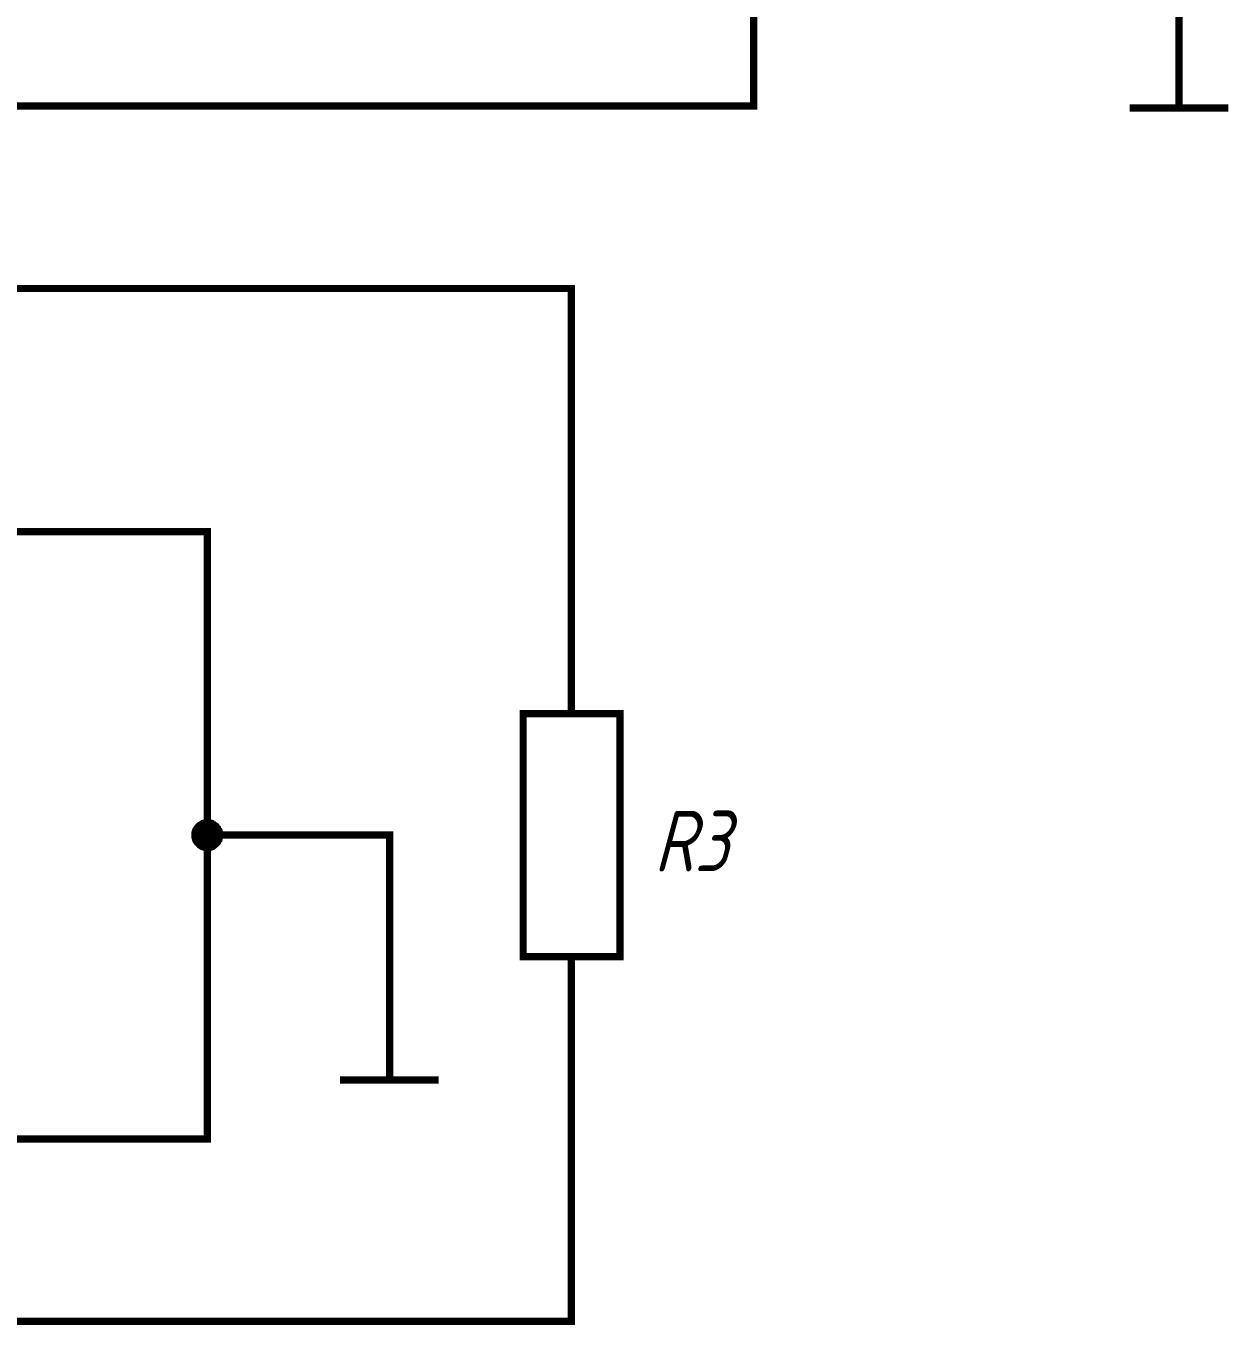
# Model space of a CAD drawing. Header units: millimetres. Extents: x 101 to 942, y 57 to 651.
# Drawn here: x 450.1 to 499.8, y 268.6 to 322.1 of the extents above; entities that cross this region are included whole.
import ezdxf

# ---------------------------------------------------------------- set-up
doc = ezdxf.new("R2010")
doc.units = ezdxf.units.MM
doc.header["$LTSCALE"] = 0.5
doc.layers.add('Sheet', color=255, linetype='Continuous')
doc.styles.add('GOST type A0', font='', dxfattribs={"oblique": 15, "height": 3.5})
doc.styles.get('GOST type A0').set_extended_font_data('GOST type A')

msp = doc.modelspace()

# ---------------------------------------------------------------- linework, layer by layer
at = {"layer": 'Sheet', "color": 7}
for points, const_width in [([(255.157, 403.789), (372.627, 403.789), (372.627, 318.79), (480.081, 318.79), (480.081, 383.782), (460.097, 383.782), (460.097, 383.782)], 0.3), ([(410.112, 388.784), (410.112, 388.784), (382.612, 388.784), (382.612, 303.785), (420.112, 303.785), (420.112, 268.788), (432.597, 268.788), (472.581, 268.788), (472.581, 281.292)], 0.3), ([(497.582, 323.792), (497.582, 318.712)], 0.3), ([(495.547, 318.712), (499.616, 318.712)], 0.3), ([(472.581, 296.282), (472.581, 311.287), (432.597, 311.287)], 0.3), ([(449.103, 276.291), (457.597, 276.291), (457.597, 288.795), (457.597, 301.284), (449.103, 301.284)], 0.3), ([(472.581, 293.797), (472.581, 296.282)], 0.3), ([(457.084, 288.795), (457.084, 288.826), (457.084, 288.842), (457.084, 288.873), (457.1, 288.904), (457.1, 288.919), (457.115, 288.95), (457.115, 288.966), (457.131, 288.997), (457.131, 289.012), (457.146, 289.028), (457.162, 289.059), (457.178, 289.075), (457.193, 289.09), (457.209, 289.106), (457.224, 289.137), (457.24, 289.152), (457.255, 289.168), (457.271, 289.183), (457.286, 289.199), (457.317, 289.214), (457.333, 289.214), (457.348, 289.23), (457.379, 289.245), (457.395, 289.261), (457.426, 289.261), (457.441, 289.277), (457.473, 289.277), (457.488, 289.277), (457.519, 289.292), (457.55, 289.292), (457.566, 289.292), (457.597, 289.292)], 0.3), ([(457.084, 288.795), (457.084, 288.826), (457.084, 288.842), (457.084, 288.873), (457.1, 288.904), (457.1, 288.919), (457.115, 288.95), (457.115, 288.966), (457.131, 288.997), (457.131, 289.012), (457.146, 289.028), (457.162, 289.059), (457.178, 289.075), (457.193, 289.09), (457.209, 289.106), (457.224, 289.137), (457.24, 289.152), (457.255, 289.168), (457.271, 289.183), (457.286, 289.199), (457.317, 289.214), (457.333, 289.214), (457.348, 289.23), (457.379, 289.245), (457.395, 289.261), (457.426, 289.261), (457.441, 289.277), (457.473, 289.277), (457.488, 289.277), (457.519, 289.292), (457.55, 289.292), (457.566, 289.292), (457.597, 289.292)], 0.3), ([(457.084, 288.795), (457.084, 288.826), (457.084, 288.842), (457.084, 288.873), (457.1, 288.904), (457.1, 288.919), (457.115, 288.95), (457.115, 288.966), (457.131, 288.997), (457.131, 289.012), (457.146, 289.028), (457.162, 289.059), (457.178, 289.075), (457.193, 289.09), (457.209, 289.106), (457.224, 289.137), (457.24, 289.152), (457.255, 289.168), (457.271, 289.183), (457.286, 289.199), (457.317, 289.214), (457.333, 289.214), (457.348, 289.23), (457.379, 289.245), (457.395, 289.261), (457.426, 289.261), (457.441, 289.277), (457.473, 289.277), (457.488, 289.277), (457.519, 289.292), (457.55, 289.292), (457.566, 289.292), (457.597, 289.292)], 0.3), ([(457.084, 288.795), (457.084, 288.826), (457.084, 288.842), (457.084, 288.873), (457.1, 288.904), (457.1, 288.919), (457.115, 288.95), (457.115, 288.966), (457.131, 288.997), (457.131, 289.012), (457.146, 289.028), (457.162, 289.059), (457.178, 289.075), (457.193, 289.09), (457.209, 289.106), (457.224, 289.137), (457.24, 289.152), (457.255, 289.168), (457.271, 289.183), (457.286, 289.199), (457.317, 289.214), (457.333, 289.214), (457.348, 289.23), (457.379, 289.245), (457.395, 289.261), (457.426, 289.261), (457.441, 289.277), (457.473, 289.277), (457.488, 289.277), (457.519, 289.292), (457.55, 289.292), (457.566, 289.292), (457.597, 289.292)], 0.3), ([(457.084, 288.795), (457.084, 288.826), (457.084, 288.842), (457.084, 288.873), (457.1, 288.904), (457.1, 288.919), (457.115, 288.95), (457.115, 288.966), (457.131, 288.997), (457.131, 289.012), (457.146, 289.028), (457.162, 289.059), (457.178, 289.075), (457.193, 289.09), (457.209, 289.106), (457.224, 289.137), (457.24, 289.152), (457.255, 289.168), (457.271, 289.183), (457.286, 289.199), (457.317, 289.214), (457.333, 289.214), (457.348, 289.23), (457.379, 289.245), (457.395, 289.261), (457.426, 289.261), (457.441, 289.277), (457.473, 289.277), (457.488, 289.277), (457.519, 289.292), (457.55, 289.292), (457.566, 289.292), (457.597, 289.292)], 0.0991), ([(457.084, 288.795), (457.084, 288.826), (457.084, 288.842), (457.084, 288.873), (457.1, 288.904), (457.1, 288.919), (457.115, 288.95), (457.115, 288.966), (457.131, 288.997), (457.131, 289.012), (457.146, 289.028), (457.162, 289.059), (457.178, 289.075), (457.193, 289.09), (457.209, 289.106), (457.224, 289.137), (457.24, 289.152), (457.255, 289.168), (457.271, 289.183), (457.286, 289.199), (457.317, 289.214), (457.333, 289.214), (457.348, 289.23), (457.379, 289.245), (457.395, 289.261), (457.426, 289.261), (457.441, 289.277), (457.473, 289.277), (457.488, 289.277), (457.519, 289.292), (457.55, 289.292), (457.566, 289.292), (457.597, 289.292)], 0.0991), ([(457.084, 288.795), (457.084, 288.826), (457.084, 288.842), (457.084, 288.873), (457.1, 288.904), (457.1, 288.919), (457.115, 288.95), (457.115, 288.966), (457.131, 288.997), (457.131, 289.012), (457.146, 289.028), (457.162, 289.059), (457.178, 289.075), (457.193, 289.09), (457.209, 289.106), (457.224, 289.137), (457.24, 289.152), (457.255, 289.168), (457.271, 289.183), (457.286, 289.199), (457.317, 289.214), (457.333, 289.214), (457.348, 289.23), (457.379, 289.245), (457.395, 289.261), (457.426, 289.261), (457.441, 289.277), (457.473, 289.277), (457.488, 289.277), (457.519, 289.292), (457.55, 289.292), (457.566, 289.292), (457.597, 289.292)], 0.0991), ([(457.084, 288.795), (457.084, 288.826), (457.084, 288.842), (457.084, 288.873), (457.1, 288.904), (457.1, 288.919), (457.115, 288.95), (457.115, 288.966), (457.131, 288.997), (457.131, 289.012), (457.146, 289.028), (457.162, 289.059), (457.178, 289.075), (457.193, 289.09), (457.209, 289.106), (457.224, 289.137), (457.24, 289.152), (457.255, 289.168), (457.271, 289.183), (457.286, 289.199), (457.317, 289.214), (457.333, 289.214), (457.348, 289.23), (457.379, 289.245), (457.395, 289.261), (457.426, 289.261), (457.441, 289.277), (457.473, 289.277), (457.488, 289.277), (457.519, 289.292), (457.55, 289.292), (457.566, 289.292), (457.597, 289.292)], 0.0991), ([(457.597, 289.292), (457.597, 289.292)], 0.3), ([(457.597, 289.292), (457.628, 289.292), (457.643, 289.292), (457.674, 289.292), (457.705, 289.277), (457.721, 289.277), (457.752, 289.277), (457.768, 289.261), (457.799, 289.261), (457.814, 289.245), (457.83, 289.23), (457.861, 289.214), (457.876, 289.214), (457.892, 289.199), (457.907, 289.183), (457.938, 289.168), (457.954, 289.152), (457.969, 289.137), (457.985, 289.106), (458, 289.09), (458.016, 289.075), (458.016, 289.059), (458.032, 289.028), (458.047, 289.012), (458.063, 288.997), (458.063, 288.966), (458.078, 288.95), (458.078, 288.919), (458.078, 288.904), (458.094, 288.873), (458.094, 288.842), (458.094, 288.826), (458.094, 288.795)], 0.3), ([(457.597, 289.292), (457.597, 289.292)], 0.3), ([(457.597, 289.292), (457.628, 289.292), (457.643, 289.292), (457.674, 289.292), (457.705, 289.277), (457.721, 289.277), (457.752, 289.277), (457.768, 289.261), (457.799, 289.261), (457.814, 289.245), (457.83, 289.23), (457.861, 289.214), (457.876, 289.214), (457.892, 289.199), (457.907, 289.183), (457.938, 289.168), (457.954, 289.152), (457.969, 289.137), (457.985, 289.106), (458, 289.09), (458.016, 289.075), (458.016, 289.059), (458.032, 289.028), (458.047, 289.012), (458.063, 288.997), (458.063, 288.966), (458.078, 288.95), (458.078, 288.919), (458.078, 288.904), (458.094, 288.873), (458.094, 288.842), (458.094, 288.826), (458.094, 288.795)], 0.3), ([(457.597, 289.292), (457.597, 289.292)], 0.3), ([(457.597, 289.292), (457.628, 289.292), (457.643, 289.292), (457.674, 289.292), (457.705, 289.277), (457.721, 289.277), (457.752, 289.277), (457.768, 289.261), (457.799, 289.261), (457.814, 289.245), (457.83, 289.23), (457.861, 289.214), (457.876, 289.214), (457.892, 289.199), (457.907, 289.183), (457.938, 289.168), (457.954, 289.152), (457.969, 289.137), (457.985, 289.106), (458, 289.09), (458.016, 289.075), (458.016, 289.059), (458.032, 289.028), (458.047, 289.012), (458.063, 288.997), (458.063, 288.966), (458.078, 288.95), (458.078, 288.919), (458.078, 288.904), (458.094, 288.873), (458.094, 288.842), (458.094, 288.826), (458.094, 288.795)], 0.3), ([(457.597, 289.292), (457.597, 289.292)], 0.3), ([(457.597, 289.292), (457.628, 289.292), (457.643, 289.292), (457.674, 289.292), (457.705, 289.277), (457.721, 289.277), (457.752, 289.277), (457.768, 289.261), (457.799, 289.261), (457.814, 289.245), (457.83, 289.23), (457.861, 289.214), (457.876, 289.214), (457.892, 289.199), (457.907, 289.183), (457.938, 289.168), (457.954, 289.152), (457.969, 289.137), (457.985, 289.106), (458, 289.09), (458.016, 289.075), (458.016, 289.059), (458.032, 289.028), (458.047, 289.012), (458.063, 288.997), (458.063, 288.966), (458.078, 288.95), (458.078, 288.919), (458.078, 288.904), (458.094, 288.873), (458.094, 288.842), (458.094, 288.826), (458.094, 288.795)], 0.3), ([(457.597, 289.292), (457.597, 289.292)], 0.0991), ([(457.597, 289.292), (457.628, 289.292), (457.643, 289.292), (457.674, 289.292), (457.705, 289.277), (457.721, 289.277), (457.752, 289.277), (457.768, 289.261), (457.799, 289.261), (457.814, 289.245), (457.83, 289.23), (457.861, 289.214), (457.876, 289.214), (457.892, 289.199), (457.907, 289.183), (457.938, 289.168), (457.954, 289.152), (457.969, 289.137), (457.985, 289.106), (458, 289.09), (458.016, 289.075), (458.016, 289.059), (458.032, 289.028), (458.047, 289.012), (458.063, 288.997), (458.063, 288.966), (458.078, 288.95), (458.078, 288.919), (458.078, 288.904), (458.094, 288.873), (458.094, 288.842), (458.094, 288.826), (458.094, 288.795)], 0.0991), ([(457.597, 289.292), (457.597, 289.292)], 0.0991), ([(457.597, 289.292), (457.628, 289.292), (457.643, 289.292), (457.674, 289.292), (457.705, 289.277), (457.721, 289.277), (457.752, 289.277), (457.768, 289.261), (457.799, 289.261), (457.814, 289.245), (457.83, 289.23), (457.861, 289.214), (457.876, 289.214), (457.892, 289.199), (457.907, 289.183), (457.938, 289.168), (457.954, 289.152), (457.969, 289.137), (457.985, 289.106), (458, 289.09), (458.016, 289.075), (458.016, 289.059), (458.032, 289.028), (458.047, 289.012), (458.063, 288.997), (458.063, 288.966), (458.078, 288.95), (458.078, 288.919), (458.078, 288.904), (458.094, 288.873), (458.094, 288.842), (458.094, 288.826), (458.094, 288.795)], 0.0991), ([(457.597, 289.292), (457.597, 289.292)], 0.0991), ([(457.597, 289.292), (457.628, 289.292), (457.643, 289.292), (457.674, 289.292), (457.705, 289.277), (457.721, 289.277), (457.752, 289.277), (457.768, 289.261), (457.799, 289.261), (457.814, 289.245), (457.83, 289.23), (457.861, 289.214), (457.876, 289.214), (457.892, 289.199), (457.907, 289.183), (457.938, 289.168), (457.954, 289.152), (457.969, 289.137), (457.985, 289.106), (458, 289.09), (458.016, 289.075), (458.016, 289.059), (458.032, 289.028), (458.047, 289.012), (458.063, 288.997), (458.063, 288.966), (458.078, 288.95), (458.078, 288.919), (458.078, 288.904), (458.094, 288.873), (458.094, 288.842), (458.094, 288.826), (458.094, 288.795)], 0.0991), ([(457.597, 289.292), (457.597, 289.292)], 0.0991), ([(457.597, 289.292), (457.628, 289.292), (457.643, 289.292), (457.674, 289.292), (457.705, 289.277), (457.721, 289.277), (457.752, 289.277), (457.768, 289.261), (457.799, 289.261), (457.814, 289.245), (457.83, 289.23), (457.861, 289.214), (457.876, 289.214), (457.892, 289.199), (457.907, 289.183), (457.938, 289.168), (457.954, 289.152), (457.969, 289.137), (457.985, 289.106), (458, 289.09), (458.016, 289.075), (458.016, 289.059), (458.032, 289.028), (458.047, 289.012), (458.063, 288.997), (458.063, 288.966), (458.078, 288.95), (458.078, 288.919), (458.078, 288.904), (458.094, 288.873), (458.094, 288.842), (458.094, 288.826), (458.094, 288.795)], 0.0991), ([(457.597, 288.282), (457.566, 288.282), (457.55, 288.282), (457.519, 288.282), (457.488, 288.298), (457.473, 288.298), (457.441, 288.313), (457.426, 288.313), (457.395, 288.329), (457.379, 288.329), (457.348, 288.345), (457.333, 288.36), (457.317, 288.376), (457.286, 288.391), (457.271, 288.407), (457.255, 288.422), (457.24, 288.438), (457.224, 288.453), (457.209, 288.469), (457.193, 288.484), (457.178, 288.515), (457.162, 288.531), (457.146, 288.546), (457.131, 288.578), (457.131, 288.593), (457.115, 288.624), (457.115, 288.64), (457.1, 288.671), (457.1, 288.686), (457.084, 288.717), (457.084, 288.748), (457.084, 288.764), (457.084, 288.795)], 0.3), ([(457.084, 288.795), (457.084, 288.795)], 0.3), ([(457.597, 288.282), (457.566, 288.282), (457.55, 288.282), (457.519, 288.282), (457.488, 288.298), (457.473, 288.298), (457.441, 288.313), (457.426, 288.313), (457.395, 288.329), (457.379, 288.329), (457.348, 288.345), (457.333, 288.36), (457.317, 288.376), (457.286, 288.391), (457.271, 288.407), (457.255, 288.422), (457.24, 288.438), (457.224, 288.453), (457.209, 288.469), (457.193, 288.484), (457.178, 288.515), (457.162, 288.531), (457.146, 288.546), (457.131, 288.578), (457.131, 288.593), (457.115, 288.624), (457.115, 288.64), (457.1, 288.671), (457.1, 288.686), (457.084, 288.717), (457.084, 288.748), (457.084, 288.764), (457.084, 288.795)], 0.3), ([(457.084, 288.795), (457.084, 288.795)], 0.3), ([(457.597, 288.282), (457.566, 288.282), (457.55, 288.282), (457.519, 288.282), (457.488, 288.298), (457.473, 288.298), (457.441, 288.313), (457.426, 288.313), (457.395, 288.329), (457.379, 288.329), (457.348, 288.345), (457.333, 288.36), (457.317, 288.376), (457.286, 288.391), (457.271, 288.407), (457.255, 288.422), (457.24, 288.438), (457.224, 288.453), (457.209, 288.469), (457.193, 288.484), (457.178, 288.515), (457.162, 288.531), (457.146, 288.546), (457.131, 288.578), (457.131, 288.593), (457.115, 288.624), (457.115, 288.64), (457.1, 288.671), (457.1, 288.686), (457.084, 288.717), (457.084, 288.748), (457.084, 288.764), (457.084, 288.795)], 0.3), ([(457.084, 288.795), (457.084, 288.795)], 0.3), ([(457.597, 288.282), (457.566, 288.282), (457.55, 288.282), (457.519, 288.282), (457.488, 288.298), (457.473, 288.298), (457.441, 288.313), (457.426, 288.313), (457.395, 288.329), (457.379, 288.329), (457.348, 288.345), (457.333, 288.36), (457.317, 288.376), (457.286, 288.391), (457.271, 288.407), (457.255, 288.422), (457.24, 288.438), (457.224, 288.453), (457.209, 288.469), (457.193, 288.484), (457.178, 288.515), (457.162, 288.531), (457.146, 288.546), (457.131, 288.578), (457.131, 288.593), (457.115, 288.624), (457.115, 288.64), (457.1, 288.671), (457.1, 288.686), (457.084, 288.717), (457.084, 288.748), (457.084, 288.764), (457.084, 288.795)], 0.3), ([(457.084, 288.795), (457.084, 288.795)], 0.3), ([(457.597, 288.282), (457.566, 288.282), (457.55, 288.282), (457.519, 288.282), (457.488, 288.298), (457.473, 288.298), (457.441, 288.313), (457.426, 288.313), (457.395, 288.329), (457.379, 288.329), (457.348, 288.345), (457.333, 288.36), (457.317, 288.376), (457.286, 288.391), (457.271, 288.407), (457.255, 288.422), (457.24, 288.438), (457.224, 288.453), (457.209, 288.469), (457.193, 288.484), (457.178, 288.515), (457.162, 288.531), (457.146, 288.546), (457.131, 288.578), (457.131, 288.593), (457.115, 288.624), (457.115, 288.64), (457.1, 288.671), (457.1, 288.686), (457.084, 288.717), (457.084, 288.748), (457.084, 288.764), (457.084, 288.795)], 0.0991), ([(457.084, 288.795), (457.084, 288.795)], 0.0991), ([(457.597, 288.282), (457.566, 288.282), (457.55, 288.282), (457.519, 288.282), (457.488, 288.298), (457.473, 288.298), (457.441, 288.313), (457.426, 288.313), (457.395, 288.329), (457.379, 288.329), (457.348, 288.345), (457.333, 288.36), (457.317, 288.376), (457.286, 288.391), (457.271, 288.407), (457.255, 288.422), (457.24, 288.438), (457.224, 288.453), (457.209, 288.469), (457.193, 288.484), (457.178, 288.515), (457.162, 288.531), (457.146, 288.546), (457.131, 288.578), (457.131, 288.593), (457.115, 288.624), (457.115, 288.64), (457.1, 288.671), (457.1, 288.686), (457.084, 288.717), (457.084, 288.748), (457.084, 288.764), (457.084, 288.795)], 0.0991), ([(457.084, 288.795), (457.084, 288.795)], 0.0991), ([(457.597, 288.282), (457.566, 288.282), (457.55, 288.282), (457.519, 288.282), (457.488, 288.298), (457.473, 288.298), (457.441, 288.313), (457.426, 288.313), (457.395, 288.329), (457.379, 288.329), (457.348, 288.345), (457.333, 288.36), (457.317, 288.376), (457.286, 288.391), (457.271, 288.407), (457.255, 288.422), (457.24, 288.438), (457.224, 288.453), (457.209, 288.469), (457.193, 288.484), (457.178, 288.515), (457.162, 288.531), (457.146, 288.546), (457.131, 288.578), (457.131, 288.593), (457.115, 288.624), (457.115, 288.64), (457.1, 288.671), (457.1, 288.686), (457.084, 288.717), (457.084, 288.748), (457.084, 288.764), (457.084, 288.795)], 0.0991), ([(457.084, 288.795), (457.084, 288.795)], 0.0991), ([(457.597, 288.282), (457.566, 288.282), (457.55, 288.282), (457.519, 288.282), (457.488, 288.298), (457.473, 288.298), (457.441, 288.313), (457.426, 288.313), (457.395, 288.329), (457.379, 288.329), (457.348, 288.345), (457.333, 288.36), (457.317, 288.376), (457.286, 288.391), (457.271, 288.407), (457.255, 288.422), (457.24, 288.438), (457.224, 288.453), (457.209, 288.469), (457.193, 288.484), (457.178, 288.515), (457.162, 288.531), (457.146, 288.546), (457.131, 288.578), (457.131, 288.593), (457.115, 288.624), (457.115, 288.64), (457.1, 288.671), (457.1, 288.686), (457.084, 288.717), (457.084, 288.748), (457.084, 288.764), (457.084, 288.795)], 0.0991), ([(457.084, 288.795), (457.084, 288.795)], 0.0991), ([(465.097, 283.793), (465.097, 288.795), (457.597, 288.795)], 0.3), ([(458.094, 288.795), (458.094, 288.764), (458.094, 288.748), (458.094, 288.717), (458.078, 288.686), (458.078, 288.671), (458.078, 288.64), (458.063, 288.624), (458.063, 288.593), (458.047, 288.578), (458.032, 288.546), (458.016, 288.531), (458.016, 288.515), (458, 288.484), (457.985, 288.469), (457.969, 288.453), (457.954, 288.438), (457.938, 288.422), (457.907, 288.407), (457.892, 288.391), (457.876, 288.376), (457.861, 288.36), (457.83, 288.345), (457.814, 288.329), (457.799, 288.329), (457.768, 288.313), (457.752, 288.313), (457.721, 288.298), (457.705, 288.298), (457.674, 288.282), (457.643, 288.282), (457.628, 288.282), (457.597, 288.282)], 0.3), ([(458.094, 288.795), (458.094, 288.764), (458.094, 288.748), (458.094, 288.717), (458.078, 288.686), (458.078, 288.671), (458.078, 288.64), (458.063, 288.624), (458.063, 288.593), (458.047, 288.578), (458.032, 288.546), (458.016, 288.531), (458.016, 288.515), (458, 288.484), (457.985, 288.469), (457.969, 288.453), (457.954, 288.438), (457.938, 288.422), (457.907, 288.407), (457.892, 288.391), (457.876, 288.376), (457.861, 288.36), (457.83, 288.345), (457.814, 288.329), (457.799, 288.329), (457.768, 288.313), (457.752, 288.313), (457.721, 288.298), (457.705, 288.298), (457.674, 288.282), (457.643, 288.282), (457.628, 288.282), (457.597, 288.282)], 0.3), ([(458.094, 288.795), (458.094, 288.764), (458.094, 288.748), (458.094, 288.717), (458.078, 288.686), (458.078, 288.671), (458.078, 288.64), (458.063, 288.624), (458.063, 288.593), (458.047, 288.578), (458.032, 288.546), (458.016, 288.531), (458.016, 288.515), (458, 288.484), (457.985, 288.469), (457.969, 288.453), (457.954, 288.438), (457.938, 288.422), (457.907, 288.407), (457.892, 288.391), (457.876, 288.376), (457.861, 288.36), (457.83, 288.345), (457.814, 288.329), (457.799, 288.329), (457.768, 288.313), (457.752, 288.313), (457.721, 288.298), (457.705, 288.298), (457.674, 288.282), (457.643, 288.282), (457.628, 288.282), (457.597, 288.282)], 0.3), ([(458.094, 288.795), (458.094, 288.764), (458.094, 288.748), (458.094, 288.717), (458.078, 288.686), (458.078, 288.671), (458.078, 288.64), (458.063, 288.624), (458.063, 288.593), (458.047, 288.578), (458.032, 288.546), (458.016, 288.531), (458.016, 288.515), (458, 288.484), (457.985, 288.469), (457.969, 288.453), (457.954, 288.438), (457.938, 288.422), (457.907, 288.407), (457.892, 288.391), (457.876, 288.376), (457.861, 288.36), (457.83, 288.345), (457.814, 288.329), (457.799, 288.329), (457.768, 288.313), (457.752, 288.313), (457.721, 288.298), (457.705, 288.298), (457.674, 288.282), (457.643, 288.282), (457.628, 288.282), (457.597, 288.282)], 0.3), ([(458.094, 288.795), (458.094, 288.764), (458.094, 288.748), (458.094, 288.717), (458.078, 288.686), (458.078, 288.671), (458.078, 288.64), (458.063, 288.624), (458.063, 288.593), (458.047, 288.578), (458.032, 288.546), (458.016, 288.531), (458.016, 288.515), (458, 288.484), (457.985, 288.469), (457.969, 288.453), (457.954, 288.438), (457.938, 288.422), (457.907, 288.407), (457.892, 288.391), (457.876, 288.376), (457.861, 288.36), (457.83, 288.345), (457.814, 288.329), (457.799, 288.329), (457.768, 288.313), (457.752, 288.313), (457.721, 288.298), (457.705, 288.298), (457.674, 288.282), (457.643, 288.282), (457.628, 288.282), (457.597, 288.282)], 0.0991), ([(458.094, 288.795), (458.094, 288.764), (458.094, 288.748), (458.094, 288.717), (458.078, 288.686), (458.078, 288.671), (458.078, 288.64), (458.063, 288.624), (458.063, 288.593), (458.047, 288.578), (458.032, 288.546), (458.016, 288.531), (458.016, 288.515), (458, 288.484), (457.985, 288.469), (457.969, 288.453), (457.954, 288.438), (457.938, 288.422), (457.907, 288.407), (457.892, 288.391), (457.876, 288.376), (457.861, 288.36), (457.83, 288.345), (457.814, 288.329), (457.799, 288.329), (457.768, 288.313), (457.752, 288.313), (457.721, 288.298), (457.705, 288.298), (457.674, 288.282), (457.643, 288.282), (457.628, 288.282), (457.597, 288.282)], 0.0991), ([(458.094, 288.795), (458.094, 288.764), (458.094, 288.748), (458.094, 288.717), (458.078, 288.686), (458.078, 288.671), (458.078, 288.64), (458.063, 288.624), (458.063, 288.593), (458.047, 288.578), (458.032, 288.546), (458.016, 288.531), (458.016, 288.515), (458, 288.484), (457.985, 288.469), (457.969, 288.453), (457.954, 288.438), (457.938, 288.422), (457.907, 288.407), (457.892, 288.391), (457.876, 288.376), (457.861, 288.36), (457.83, 288.345), (457.814, 288.329), (457.799, 288.329), (457.768, 288.313), (457.752, 288.313), (457.721, 288.298), (457.705, 288.298), (457.674, 288.282), (457.643, 288.282), (457.628, 288.282), (457.597, 288.282)], 0.0991), ([(458.094, 288.795), (458.094, 288.764), (458.094, 288.748), (458.094, 288.717), (458.078, 288.686), (458.078, 288.671), (458.078, 288.64), (458.063, 288.624), (458.063, 288.593), (458.047, 288.578), (458.032, 288.546), (458.016, 288.531), (458.016, 288.515), (458, 288.484), (457.985, 288.469), (457.969, 288.453), (457.954, 288.438), (457.938, 288.422), (457.907, 288.407), (457.892, 288.391), (457.876, 288.376), (457.861, 288.36), (457.83, 288.345), (457.814, 288.329), (457.799, 288.329), (457.768, 288.313), (457.752, 288.313), (457.721, 288.298), (457.705, 288.298), (457.674, 288.282), (457.643, 288.282), (457.628, 288.282), (457.597, 288.282)], 0.0991), ([(458.094, 288.795), (458.094, 288.795), (458.094, 288.795), (458.094, 288.795), (458.094, 288.795), (458.094, 288.795), (458.094, 288.795), (458.094, 288.795), (458.094, 288.795), (458.094, 288.795), (458.094, 288.795), (458.094, 288.795), (458.094, 288.795), (458.094, 288.795), (458.094, 288.795), (458.094, 288.795), (458.094, 288.795), (458.094, 288.795), (458.094, 288.795), (458.094, 288.795), (458.094, 288.795), (458.094, 288.795), (458.094, 288.795), (458.094, 288.795), (458.094, 288.795), (458.094, 288.795), (458.094, 288.795), (458.094, 288.795), (458.094, 288.795), (458.094, 288.795), (458.094, 288.795), (458.094, 288.795), (458.094, 288.795)], 0.3), ([(458.094, 288.795), (458.094, 288.795)], 0.3), ([(458.094, 288.795), (458.094, 288.795), (458.094, 288.795), (458.094, 288.795), (458.094, 288.795), (458.094, 288.795), (458.094, 288.795), (458.094, 288.795), (458.094, 288.795), (458.094, 288.795), (458.094, 288.795), (458.094, 288.795), (458.094, 288.795), (458.094, 288.795), (458.094, 288.795), (458.094, 288.795), (458.094, 288.795), (458.094, 288.795), (458.094, 288.795), (458.094, 288.795), (458.094, 288.795), (458.094, 288.795), (458.094, 288.795), (458.094, 288.795), (458.094, 288.795), (458.094, 288.795), (458.094, 288.795), (458.094, 288.795), (458.094, 288.795), (458.094, 288.795), (458.094, 288.795), (458.094, 288.795), (458.094, 288.795)], 0.3), ([(458.094, 288.795), (458.094, 288.795)], 0.3), ([(458.094, 288.795), (458.094, 288.795), (458.094, 288.795), (458.094, 288.795), (458.094, 288.795), (458.094, 288.795), (458.094, 288.795), (458.094, 288.795), (458.094, 288.795), (458.094, 288.795), (458.094, 288.795), (458.094, 288.795), (458.094, 288.795), (458.094, 288.795), (458.094, 288.795), (458.094, 288.795), (458.094, 288.795), (458.094, 288.795), (458.094, 288.795), (458.094, 288.795), (458.094, 288.795), (458.094, 288.795), (458.094, 288.795), (458.094, 288.795), (458.094, 288.795), (458.094, 288.795), (458.094, 288.795), (458.094, 288.795), (458.094, 288.795), (458.094, 288.795), (458.094, 288.795), (458.094, 288.795), (458.094, 288.795)], 0.3), ([(458.094, 288.795), (458.094, 288.795)], 0.3), ([(458.094, 288.795), (458.094, 288.795), (458.094, 288.795), (458.094, 288.795), (458.094, 288.795), (458.094, 288.795), (458.094, 288.795), (458.094, 288.795), (458.094, 288.795), (458.094, 288.795), (458.094, 288.795), (458.094, 288.795), (458.094, 288.795), (458.094, 288.795), (458.094, 288.795), (458.094, 288.795), (458.094, 288.795), (458.094, 288.795), (458.094, 288.795), (458.094, 288.795), (458.094, 288.795), (458.094, 288.795), (458.094, 288.795), (458.094, 288.795), (458.094, 288.795), (458.094, 288.795), (458.094, 288.795), (458.094, 288.795), (458.094, 288.795), (458.094, 288.795), (458.094, 288.795), (458.094, 288.795), (458.094, 288.795)], 0.3), ([(458.094, 288.795), (458.094, 288.795)], 0.3), ([(458.094, 288.795), (458.094, 288.795), (458.094, 288.795), (458.094, 288.795), (458.094, 288.795), (458.094, 288.795), (458.094, 288.795), (458.094, 288.795), (458.094, 288.795), (458.094, 288.795), (458.094, 288.795), (458.094, 288.795), (458.094, 288.795), (458.094, 288.795), (458.094, 288.795), (458.094, 288.795), (458.094, 288.795), (458.094, 288.795), (458.094, 288.795), (458.094, 288.795), (458.094, 288.795), (458.094, 288.795), (458.094, 288.795), (458.094, 288.795), (458.094, 288.795), (458.094, 288.795), (458.094, 288.795), (458.094, 288.795), (458.094, 288.795), (458.094, 288.795), (458.094, 288.795), (458.094, 288.795), (458.094, 288.795)], 0.0991), ([(458.094, 288.795), (458.094, 288.795)], 0.0991), ([(458.094, 288.795), (458.094, 288.795), (458.094, 288.795), (458.094, 288.795), (458.094, 288.795), (458.094, 288.795), (458.094, 288.795), (458.094, 288.795), (458.094, 288.795), (458.094, 288.795), (458.094, 288.795), (458.094, 288.795), (458.094, 288.795), (458.094, 288.795), (458.094, 288.795), (458.094, 288.795), (458.094, 288.795), (458.094, 288.795), (458.094, 288.795), (458.094, 288.795), (458.094, 288.795), (458.094, 288.795), (458.094, 288.795), (458.094, 288.795), (458.094, 288.795), (458.094, 288.795), (458.094, 288.795), (458.094, 288.795), (458.094, 288.795), (458.094, 288.795), (458.094, 288.795), (458.094, 288.795), (458.094, 288.795)], 0.0991), ([(458.094, 288.795), (458.094, 288.795)], 0.0991), ([(458.094, 288.795), (458.094, 288.795), (458.094, 288.795), (458.094, 288.795), (458.094, 288.795), (458.094, 288.795), (458.094, 288.795), (458.094, 288.795), (458.094, 288.795), (458.094, 288.795), (458.094, 288.795), (458.094, 288.795), (458.094, 288.795), (458.094, 288.795), (458.094, 288.795), (458.094, 288.795), (458.094, 288.795), (458.094, 288.795), (458.094, 288.795), (458.094, 288.795), (458.094, 288.795), (458.094, 288.795), (458.094, 288.795), (458.094, 288.795), (458.094, 288.795), (458.094, 288.795), (458.094, 288.795), (458.094, 288.795), (458.094, 288.795), (458.094, 288.795), (458.094, 288.795), (458.094, 288.795), (458.094, 288.795)], 0.0991), ([(458.094, 288.795), (458.094, 288.795)], 0.0991), ([(458.094, 288.795), (458.094, 288.795), (458.094, 288.795), (458.094, 288.795), (458.094, 288.795), (458.094, 288.795), (458.094, 288.795), (458.094, 288.795), (458.094, 288.795), (458.094, 288.795), (458.094, 288.795), (458.094, 288.795), (458.094, 288.795), (458.094, 288.795), (458.094, 288.795), (458.094, 288.795), (458.094, 288.795), (458.094, 288.795), (458.094, 288.795), (458.094, 288.795), (458.094, 288.795), (458.094, 288.795), (458.094, 288.795), (458.094, 288.795), (458.094, 288.795), (458.094, 288.795), (458.094, 288.795), (458.094, 288.795), (458.094, 288.795), (458.094, 288.795), (458.094, 288.795), (458.094, 288.795), (458.094, 288.795)], 0.0991), ([(458.094, 288.795), (458.094, 288.795)], 0.0991), ([(465.097, 283.793), (465.097, 278.714)], 0.3), ([(472.581, 283.793), (472.581, 281.292)], 0.3), ([(463.063, 278.714), (467.115, 278.714)], 0.3)]:
    msp.add_lwpolyline(points, dxfattribs=dict(at, const_width=const_width))
at = {"layer": 'Sheet', "color": 7, "const_width": 0.3}
msp.add_lwpolyline([(470.594, 293.797), (474.584, 293.797), (474.584, 283.793), (470.594, 283.793), (470.594, 293.797)], close=True, dxfattribs=at)
at = {"layer": 'Sheet', "color": 7, "const_width": 0.508}
msp.add_lwpolyline([(457.309, 288.797, 1), (457.817, 288.797, 1)], format="xyb", close=True, dxfattribs=at)

# ---------------------------------------------------------------- texts
at = {"layer": 'Sheet', "color": 7, "style": 'GOST type A0', "oblique": 15}
msp.add_text('R3', height=2.5, dxfattribs=at).set_placement((475.966, 287.304))

doc.saveas('drawing.dxf')
